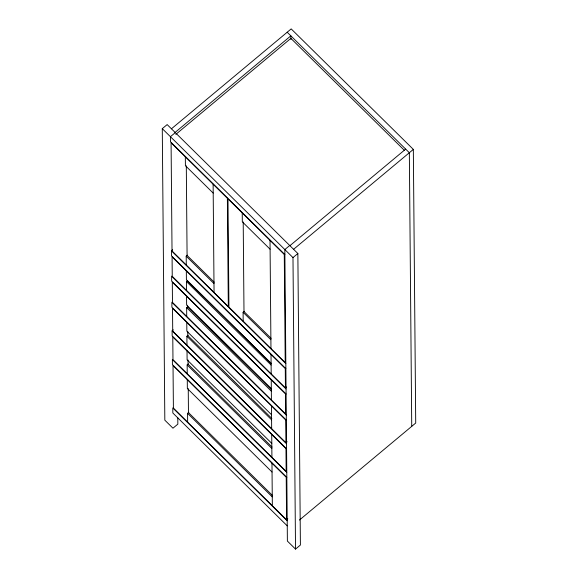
<?xml version="1.0" encoding="UTF-8"?>
<svg xmlns="http://www.w3.org/2000/svg" width="578" height="578" viewBox="0 0 578 578"><rect width="100%" height="100%" fill="white"/><g stroke="black" fill="none" stroke-linecap="round" stroke-linejoin="round"><path stroke-width="0.87" d="M177.793 417.815L177.843 424.129L172.967 428.197L164.824 420.163L162.281 128.656L167.158 124.588L297.858 253.518L300.401 545.032L295.524 549.1L287.382 541.066L284.838 249.559L289.715 245.484M171.435 128.8L291.182 28.9L413.335 149.399L415.719 423.038L299.44 520.048M175.098 132.42L290.857 35.843L290.886 39.449M175.3 132.622L170.423 136.69L170.467 141.762L284.882 254.623M175.813 134.378L290.879 38.379L404.419 150.381M285.879 368.699L171.464 255.83L171.42 250.758L172.634 249.739M186.275 265.042L186.195 256.17L187.416 255.151M186.499 290.387L186.419 281.515L187.64 280.496M186.723 316.498L186.651 307.626L187.864 306.607M286.572 448.795L172.165 335.926L172.114 330.862L173.335 329.843M289.918 245.686L405.677 149.117M186.976 345.138L186.896 336.266L188.117 335.254M293.581 249.306L413.335 149.399M295.524 549.1L292.981 257.593L297.858 253.518M243.179 321.173L243.1 312.301L244.321 311.282M187.229 373.785L187.149 364.913L188.37 363.894M187.648 422.2L187.568 413.328L188.789 412.309M285.438 387.99L285.272 368.475L172.078 256.813L172.244 276.327L285.438 387.99L286.659 386.971M285.915 442.748L285.72 419.931L172.526 308.269L172.721 331.086L285.915 442.748L287.136 441.729M286.587 519.803L286.218 477.218L173.024 365.556L173.4 408.14L286.587 519.803L287.808 518.784M287.194 32.231L409.34 152.729L411.731 426.369M162.281 128.656L292.981 257.593M213.195 193.088L185.408 165.669L185.328 156.797M270.099 249.219L242.312 221.808L242.233 212.935M214.243 282.216L187.084 255.425L186.304 165.828M271.147 338.347L243.988 311.556L243.208 221.959M186.195 256.17L213.99 283.581M243.1 312.301L270.887 339.712M171.42 250.758L285.835 363.627M271.096 363.287L186.405 279.738L186.326 270.872M187.308 280.778L271.357 363.692M186.419 281.515L271.111 365.065M286.052 388.972L171.637 276.111L171.68 281.175L286.096 394.044M271.32 388.633L186.629 305.09L186.549 296.218M271.588 389.796L187.532 306.882L187.518 305.191M186.651 307.626L271.342 391.169M286.283 415.083L171.868 302.215L171.912 307.286L286.327 420.155M271.544 414.744L186.853 331.201L186.773 322.329M271.833 418.443L187.785 335.529L187.749 331.302M186.896 336.266L271.588 419.816M172.114 330.862L286.529 443.731M271.797 443.391L187.106 359.841L187.026 350.969M272.086 447.083L188.038 364.176L187.994 359.95M187.149 364.913L271.841 448.456M286.782 472.37L172.367 359.502L172.41 364.574L286.825 477.442M272.043 472.031L187.351 388.488L187.279 379.616M272.505 495.505L188.457 412.591L188.247 388.633M187.568 413.328L272.26 496.878M287.201 520.785L172.786 407.924L172.836 412.988L287.252 525.857M270.02 240.347L270.966 348.585M271.017 354.415L271.19 373.937M271.241 379.76L271.414 400.041M271.465 405.872L271.667 428.688M271.718 434.519L271.92 457.328M271.971 463.159L272.339 505.75M213.123 184.216L214.062 292.454M227.371 198.268L171.081 142.744L172.027 250.982L228.317 306.513L227.371 198.268M284.275 254.407L227.985 198.875L228.924 307.113L285.221 362.644L284.275 254.407M285.489 393.82L172.295 282.158L172.475 302.439L285.669 414.101L285.489 393.82M285.966 448.579L172.779 336.916L172.974 359.726L286.168 471.388L285.966 448.579"/></g></svg>
